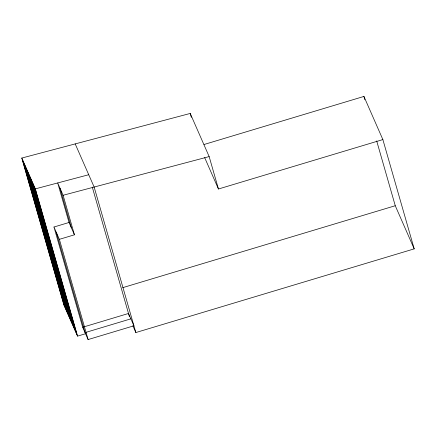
<?xml version="1.0" encoding="UTF-8"?>
<svg xmlns="http://www.w3.org/2000/svg" width="436" height="436" viewBox="0 0 436 436"><rect width="100%" height="100%" fill="white"/><g stroke="black" fill="none" stroke-linecap="round" stroke-linejoin="round"><path stroke-width="0.65" d="M204.064 144.496L363.929 96.438L382.868 139.58L414.2 248.869L135.852 332.548L132.876 325.768M53.96 227.014L69.03 222.485L74.442 234.808L59.367 239.337L53.96 227.014L82.693 327.245L88.105 339.562L133.917 325.79L128.506 313.473L82.693 327.245M204.653 157.576L218.452 189.006L382.868 139.58M122.783 287.64L395.261 205.727L414.2 248.869M130.865 318.847L85.053 332.619L56.32 232.393M218.452 189.006L209.16 156.589L190.221 113.447L21.8 158.05L64.016 305.304L77.548 336.129L85.93 333.611M21.8 158.05L35.332 188.87L88.731 174.727M69.03 222.485L57.699 182.951L63.106 195.268L209.16 156.589M75.205 143.907L94.143 187.049L135.852 332.548M363.929 96.438L364.867 99.708M376.688 140.937L395.261 205.727M190.221 113.447L191.339 117.339M92.29 187.126L129.388 316.541M63.106 195.268L74.442 234.808M60.059 188.325L71.39 227.859M59.367 239.337L88.105 339.562M35.332 188.87L77.548 336.129M25.141 166.056L22.443 159.919L63.999 304.873L66.692 311.01L25.141 166.056M27.915 172.373L25.452 166.77L67.008 311.724L69.466 317.326L27.915 172.373M30.389 178.019L28.226 173.092L69.782 318.04L71.945 322.972L30.389 178.019M32.869 183.665L30.705 178.733L72.262 323.686L74.425 328.613L32.869 183.665M35.349 189.306L33.185 184.379L74.736 329.333L76.9 334.259L35.349 189.306"/></g></svg>
